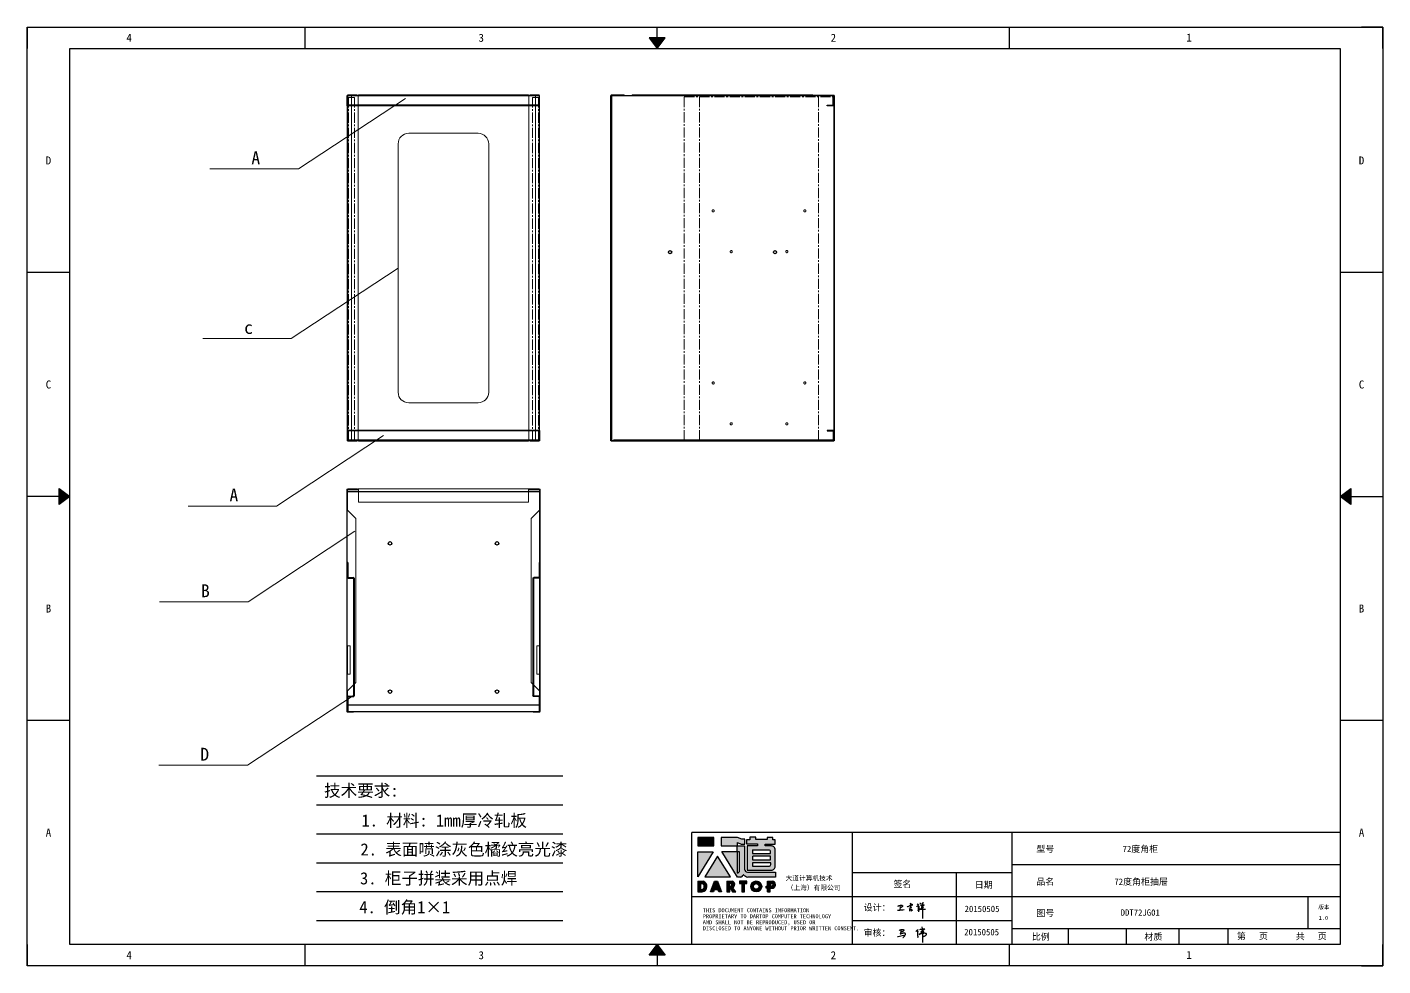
# Model space of a CAD drawing. Header units: millimetres. Extents: x -43476 to -13830, y -16942 to 55335.
# Drawn here: x -42795 to -40236, y 33126 to 34898 of the extents above; entities that cross this region are included whole.
import ezdxf
from ezdxf.enums import TextEntityAlignment as Align

# ---------------------------------------------------------------- set-up
doc = ezdxf.new("R2010")
doc.units = ezdxf.units.MM
doc.linetypes.add('CENTER2', pattern=[28.575, 19.05, -3.175, 3.175, -3.175])
doc.linetypes.add('DOT', pattern=[0.25, 0, -0.25])
for name, color, linetype in [('4', 7, 'Continuous'), ('A-FURN-P-PANEL', 42, 'Continuous'), ('print', 30, 'Continuous')]:
    doc.layers.add(name, color=color, linetype=linetype)
for name, color, linetype, lineweight in [('cen', 1, 'CENTER2', 9), ('dim', 2, 'Continuous', 9), ('WIDE-LINE', 3, 'Continuous', 20)]:
    doc.layers.add(name, color=color, linetype=linetype, lineweight=lineweight)
doc.styles.add('Dartop', font='')
doc.styles.add('HZ', font='')
doc.styles.add('hzHT', font='simhei.ttf')
doc.styles.get('Dartop').set_extended_font_data('FangSong_GB2312')
doc.styles.get('HZ').set_extended_font_data('SimSun')

# ---------------------------------------------------------------- blocks, each defined once
blk = doc.blocks.new('*U5')
at = {"color": 254, "linetype": 'Continuous', "extrusion": (0, 0, -1)}
for points in [[(-17, 0.333), (-16.812, 0.25), (-17, 0.5)], [(-17, 0.333), (-17.188, 0.25), (-16.812, 0.25)], [(-17, 0.333), (-17, 0.5), (-17.188, 0.25)]]:
    blk.add_solid(points, dxfattribs=at)
blk = doc.blocks.new('*U4')
at = {"color": 254, "linetype": 'Continuous', "extrusion": (0, 0, -1)}
for points in [[(-33.167, 11), (-33, 11), (-33.25, 11.188)], [(-33.167, 11), (-33.25, 11.188), (-33.25, 10.812)], [(-33.167, 11), (-33.25, 10.812), (-33, 11)]]:
    blk.add_solid(points, dxfattribs=at)
blk = doc.blocks.new('*U6')
at = {"color": 254, "linetype": 'Continuous'}
for points in [[(17, 21.667), (17.188, 21.75), (16.812, 21.75)], [(17, 21.667), (16.812, 21.75), (17, 21.5)], [(17, 21.667), (17, 21.5), (17.188, 21.75)]]:
    blk.add_solid(points, dxfattribs=at)
blk = doc.blocks.new('*U3')
at = {"color": 254, "linetype": 'Continuous', "extrusion": (0, 0, -1)}
for points in [[(-0.833, 11), (-0.75, 10.812), (-0.75, 11.188)], [(-0.833, 11), (-0.75, 11.188), (-1, 11)], [(-0.833, 11), (-1, 11), (-0.75, 10.812)]]:
    blk.add_solid(points, dxfattribs=at)
blk = doc.blocks.new('dadao')
for p, q in [((48, 19.2), (44.9, 10.4)), ((44.9, 10.4), (51.2, 10.4)), ((51.2, 10.4), (48, 19.2))]:
    blk.add_line(p, q)
for points in [[(41.8, 121.6), (41.8, 143.7), (-0.4, 143.7), (-0.4, 121.6), (41.8, 121.6)], [(104.8, 122), (104.8, 130.3), (114.1, 126.3), (124.2, 126.3), (124.2, 139.6), (115.9, 139.6), (105.1, 143.9), (61.5, 143.9)], [(61.7, 144), (61.7, 121.3), (103.9, 121.3)], [(113.4, 38.7), (105.1, 38.7), (63, 106.5), (103.9, 106.5), (103.9, 120.9), (103.9, 121.3)], [(109.7, 53.6), (109.7, 106.2), (104.3, 106.2), (104.3, 50.4), (106.6, 50.4)], [(144.6, 94.4), (144.6, 84.8), (192, 84.8), (192, 94.1), (144.9, 94.1)], [(120.2, 45), (119.5, 45), (119.5, 44.6)], [(0, 28), (0, 0), (11.8, 0)], [(0.1, 28), (14, 28)], [(7.1, 21.8), (7.1, 6.1), (12, 6.1)], [(7.1, 21.8), (11.4, 21.8)], [(76.8, 28.2), (76.8, 0), (84.1, 0), (84.1, 11.1), (91.6, -0.1), (100.3, -0.1), (91.7, 11.1)], [(76.8, 28.2), (90.6, 28.2)], [(84, 22.7), (84, 15.3), (87.2, 15.3)], [(84, 22.7), (87.3, 22.7)], [(183.7, 0), (183.7, 9.6), (180.6, 9.6), (180.6, 14.9), (183.8, 14.9), (183.8, 28.1), (196.1, 28.1), (196.5, 28.1)], [(183.7, 0), (190.9, 0), (190.9, 9.6), (198.8, 9.6)], [(194.9, 22.3), (190.8, 22.3), (190.8, 15), (194.4, 15)]]:
    blk.add_lwpolyline(points)
blk.add_lwpolyline([(137.1, 144.2), (137.1, 137.9), (128.3, 137.9), (128.3, 126.5), (157.3, 126.5), (157.3, 121.5), (130.3, 121.5), (130.3, 57.5), (194.4, 57.5, 0.414214), (204.4, 67.5), (204.4, 111.3, 0.414214), (194.4, 121.3), (177.5, 121.3), (177.5, 126.3), (204.7, 126.3), (204.7, 137.7), (198.2, 137.7), (198.2, 143.9), (183.3, 143.9), (183.3, 138), (153, 138), (153, 144.2), (137.1, 144.2)], format="xyb", close=True)
for points in [[(104.8, 122), (123.4, 122), (123.4, 60, 0.414214), (131.4, 52), (204.8, 52), (204.8, 39.1), (131.7, 39.1)], [(144.3, 110.8), (144.3, 101.8), (192.3, 101.8), (192.3, 105.5, 0.414214), (187.3, 110.5), (144.3, 110.5)], [(144.6, 77), (144.6, 67.5), (187.6, 67.5, 0.414214), (192.6, 72.5), (192.6, 76.4), (144.6, 76.4)]]:
    blk.add_lwpolyline(points, format="xyb")
for points in [[(-0.3, 106.2), (40.4, 106.2), (-0.3, 39.7), (-0.3, 106.2)], [(51.7, 94.1), (18.4, 39.3), (86.2, 39.3)], [(43.8, 28.2), (51.8, 28.2), (62.6, -0.1), (55, -0.1), (53.2, 5), (42.9, 5), (41.1, 0), (33.6, 0)], [(110, 28.1), (110, 21.9), (116, 21.9), (116, -0.1), (123.2, -0.1), (123.2, 22), (129.2, 22), (129.2, 28.1), (110, 28.1)]]:
    blk.add_lwpolyline(points, close=True)
for radius in [14.5, 7.44]:
    blk.add_circle((154.2, 14.2), radius)
for centre, radius, start, end in [((99.2, 60.7), 12.6, 305.6399, 325.969), ((111.6, 46.7), 8.19, 282.9811, 347.6627), ((136, 61.7), 22.9, 226.7358, 259.3209), ((8.5, 13.9), 8.49, 294.2143, 69.7177), ((9.6, 14.2), 14.4, 278.6604, 72.3203), ((86.4, 19), 3.8, 282.527, 76.7196), ((88.6, 19.4), 8.95, 290.6073, 77.2124), ((193.7, 18.7), 3.8, 280.9891, 72.5513), ((195.7, 18.6), 9.51, 288.8959, 85.2442)]:
    blk.add_arc(centre, radius, start, end)
blk = doc.blocks.new('h')
for p, q in [((20768.1, -2360.9), (20773, -2359.1)), ((20769.5, -2366.9), (20769.8, -2370.6)), ((20769.8, -2370.6), (20770.9, -2378)), ((20770.9, -2378), (20771.5, -2370.6)), ((20772.4, -2369.3), (20774.9, -2367.8)), ((20773, -2359.1), (20784.1, -2355.2)), ((20773.3, -2331.8), (20775.3, -2338.7)), ((20789.1, -2340.9), (20773.5, -2331.9)), ((20775.3, -2338.7), (20775.6, -2351.2)), ((20775.6, -2351.2), (20775.5, -2357.3)), ((20782.2, -2369.2), (20780, -2377.1)), ((20780, -2377.1), (20788.3, -2371.3)), ((20780.1, -2366.4), (20780.8, -2366.4)), ((20781.9, -2367.4), (20782.2, -2369.2)), ((20845.7, -2343.5), (20848.4, -2353)), ((20848.9, -2370.3), (20847.9, -2424)), ((20848.4, -2353), (20848.9, -2370.3))]:
    blk.add_line(p, q)
for points in [[(20696.6, -2372.4, 0.002073), (20710.6, -2371.9, 0.016137), (20719.6, -2371.3, 0.008314), (20736.9, -2369.3)], [(20699.1, -2348.2, -0.029745), (20704.6, -2345.4, -0.046842), (20708.4, -2344.2, -0.00919), (20714.3, -2343, -0.018517), (20717.2, -2342.5, -0.037841), (20720.3, -2342.4, -0.039541), (20723.2, -2342.8, -0.149785), (20726, -2344.3, -0.204935), (20726.9, -2346.6, -0.074872), (20726.5, -2348.3, -0.061615), (20725.6, -2350.3, -0.034204), (20723.8, -2352.6, -0.045776), (20722.3, -2354.1, -0.054985), (20720.4, -2355.3, -0.036348), (20717.3, -2356.5, -0.067752), (20715.7, -2356.8, -0.043553), (20713.2, -2356.7)], [(20755, -2351.9, -0.024077), (20759.9, -2350.1, -0.013147), (20768.7, -2346.5, -0.00522), (20775.4, -2344.1, -0.018517), (20777.3, -2343.4, -0.008274), (20786.3, -2341, -0.039541), (20788.3, -2340.8, -0.079216), (20789.4, -2341, -0.204935)], [(20813.5, -2350.1, 0.007348), (20815.9, -2348.7, 0.008421), (20818, -2347.3, 0.009459), (20819.7, -2346.2, -0.016325), (20820.7, -2345.5, -0.173771), (20821.8, -2345.3, -0.085159), (20823.9, -2346, -0.125883), (20826, -2347.9, -0.160659), (20826.6, -2350.1, -0.010447), (20826.5, -2352.3, -0.008247), (20826.2, -2355.1, -0.002698), (20825.3, -2374, 0.001562), (20823.9, -2383.7, 0.016137)], [(20816.8, -2335, -0.053561), (20819.6, -2336.1, -0.075272), (20821.3, -2337.3, -0.005295), (20822.5, -2338.5, -0.009337), (20823.1, -2339.1, -0.026146), (20823.7, -2339.8, -0.016644), (20824.5, -2340.9)], [(20832.1, -2329.2, -0.053561), (20834.9, -2330.3, -0.075272), (20836.7, -2331.5, -0.005295), (20837.8, -2332.6, -0.009337), (20838.5, -2333.3, -0.026146), (20839, -2334, -0.016644), (20839.8, -2335.1)], [(20836, -2343.7, -0.02797), (20842.1, -2342.6, -0.048868), (20845.6, -2342.2, -0.00919), (20851.1, -2341.4, -0.018517), (20853.9, -2341.1, -0.037841), (20856.7, -2341.2, -0.039541), (20859.4, -2341.6, -0.018282), (20840.6, -2354.7, -0.000937)], [(20847.6, -2340.2, 0.021784), (20849.6, -2335.9, 0.028296), (20850.8, -2332.4, 0.008136), (20851.9, -2328.2, 0.028913), (20852.2, -2327, 0.08193), (20852.1, -2325.9, 0.075058), (20851.7, -2324.7, 0.275043)]]:
    blk.add_lwpolyline(points, format="xyb")
for points in [[(20711.3, -2343.5), (20711.3, -2343.5), (20711.5, -2355.8), (20710.7, -2368), (20710.6, -2371.9)], [(20821.5, -2350.6), (20822.4, -2359.2), (20822.2, -2364.9), (20821.7, -2369), (20821.3, -2376.3), (20823.6, -2368.5), (20827.2, -2366.3), (20829.5, -2366.3)], [(20840.6, -2354.7), (20850, -2354.7), (20855, -2354.3), (20845.9, -2361.1), (20840.5, -2364), (20833, -2367.5), (20863.2, -2367.4), (20865.9, -2367.3)]]:
    blk.add_lwpolyline(points)
for centre, radius, start, end in [((20773.7, -2371.2), 2.3, 121.9907, 163.60158), ((20787.5, -2406), 40.3, 100.61827, 108.24823), ((20780.8, -2367.6), 1.15, 9.4675, 90)]:
    blk.add_arc(centre, radius, start, end)
blk = doc.blocks.new('CT0101')
for p, q in [((-3960.1, 36841.1), (-3597.1, 36841.1)), ((-3960.1, 36425.1), (-3960.1, 36841.1)), ((-3597.1, 36841.1), (-3597.1, 36425.1)), ((-3597.1, 36437.8), (-3960.1, 36437.8)), ((-3597.1, 36425.1), (-3960.1, 36425.1))]:
    blk.add_line(p, q)
for centre in [(-3879.6, 36743.2), (-3677.6, 36743.2), (-3879.6, 36463.2), (-3677.6, 36463.2)]:
    blk.add_circle(centre, 3.25)
blk = doc.blocks.new('CT0303')
for p, q in [((-1049.6, 36311.4), (-1049.6, 36335.3)), ((-396.1, 36335.8), (-1049.1, 36335.8)), ((-396.6, 36336.8), (-1048.6, 36336.8)), ((-1048.6, 36336.8), (-1048.6, 36335.8)), ((-1048.6, 36311.4), (-1048.6, 36335.8)), ((-395.6, 36334.8), (-1048.6, 36334.8)), ((-396.6, 36336.8), (-396.6, 36335.8)), ((-396.6, 36335.8), (-396.6, 36311.4)), ((-395.6, 36335.3), (-395.6, 36311.4)), ((-1048.6, 36311.4), (-1049.6, 36311.4)), ((-395.6, 36311.4), (-396.6, 36311.4))]:
    blk.add_line(p, q)
for centre, start, end in [((-1049.1, 36335.3), 90, 180), ((-396.1, 36335.3), 0, 90)]:
    blk.add_arc(centre, 0.5, start, end)
blk = doc.blocks.new('CT0102')
for p, q in [((-3432, 36841.1), (-3432, 36425.1)), ((-3432, 36841.1), (-3431, 36841.1)), ((-3431, 36426.1), (-3431, 36841.1)), ((-3432, 36425.1), (-3412.5, 36425.1)), ((-3413.5, 36426.1), (-3431, 36426.1)), ((-3412.5, 36437.8), (-3413.5, 36437.8)), ((-3413.5, 36437.8), (-3413.5, 36426.1)), ((-3412.5, 36425.1), (-3412.5, 36437.8))]:
    blk.add_line(p, q)
blk = doc.blocks.new('CT0401')
for p, q in [((432.2, 36689.3), (1080.2, 36689.3)), ((432.2, 36407.1), (432.2, 36689.3)), ((1080.2, 36689.3), (1080.2, 36407.1)), ((432.2, 36660.7), (1080.2, 36660.7)), ((433.2, 36660.7), (432.2, 36660.7)), ((1080.2, 36660.7), (1079.2, 36660.7)), ((1079.2, 36660.7), (1080.2, 36660.7)), ((433.2, 36435.7), (432.2, 36435.7)), ((432.2, 36435.7), (1080.2, 36435.7)), ((1080.2, 36435.7), (1079.2, 36435.7)), ((1079.2, 36435.7), (1080.2, 36435.7)), ((1080.2, 36407.1), (432.2, 36407.1))]:
    blk.add_line(p, q)
for centre in [(540.2, 36634.7), (865.2, 36634.7), (463.2, 36600.7), (788.2, 36600.7), (463.2, 36495.7), (788.2, 36495.7), (540.2, 36461.7), (865.2, 36461.7)]:
    blk.add_circle(centre, 2)
blk = doc.blocks.new('CT0301')
for p, q in [((-1049.6, 36436.2), (-1049.6, 36757)), ((-1048.6, 36757), (-1049.6, 36757)), ((-1048.6, 36778.1), (-396.6, 36778.1)), ((-1048.6, 36757), (-1048.6, 36778.1)), ((-1048.6, 36757.5), (-396.6, 36757.5)), ((-1048.6, 36757.5), (-1048.6, 36757.5)), ((-1048.6, 36436.2), (-1048.6, 36757)), ((-396.6, 36757.5), (-397.6, 36757.5)), ((-396.6, 36778.1), (-396.6, 36757)), ((-396.6, 36757), (-396.6, 36436.2)), ((-395.6, 36757), (-396.6, 36757)), ((-395.6, 36757), (-395.6, 36436.2)), ((-957.1, 36682.1), (-488.1, 36682.1)), ((-977.1, 36531.1), (-977.1, 36662.1)), ((-468.1, 36662.1), (-468.1, 36531.1)), ((-488.1, 36511.1), (-957.1, 36511.1)), ((-1048.6, 36436.2), (-1049.6, 36436.2)), ((-1048.6, 36415.1), (-1048.6, 36436.2)), ((-1047.6, 36435.7), (-1048.6, 36435.7)), ((-1048.6, 36435.7), (-396.6, 36435.7)), ((-396.6, 36435.7), (-397.6, 36435.7)), ((-396.6, 36436.2), (-396.6, 36415.1)), ((-395.6, 36436.2), (-396.6, 36436.2)), ((-396.6, 36415.1), (-1048.6, 36415.1))]:
    blk.add_line(p, q)
for centre, start, end in [((-957.1, 36662.1), 90, 180), ((-488.1, 36662.1), 0, 90), ((-957.1, 36531.1), 180, 270), ((-488.1, 36531.1), 270, 0)]:
    blk.add_arc(centre, 20, start, end)
blk = doc.blocks.new('CT0103')
for p, q in [((-3597.1, 36363.2), (-3960.1, 36363.2)), ((-3960.1, 36343.7), (-3960.1, 36363.2)), ((-3597.1, 36362.2), (-3960.1, 36362.2)), ((-3597.1, 36344.7), (-3960.1, 36344.7)), ((-3597.1, 36343.7), (-3597.1, 36363.2)), ((-3597.1, 36343.7), (-3960.1, 36343.7))]:
    blk.add_line(p, q)
blk = doc.blocks.new('CT0203')
for p, q in [((-2526.5, 36332), (-2526.5, 36348.3)), ((-2526.5, 36348.3), (-2525.5, 36348.3)), ((-1873.5, 36351.1), (-2525.5, 36351.1)), ((-2525.5, 36331.5), (-2525.5, 36351.1)), ((-1873.5, 36331.5), (-1873.5, 36351.1)), ((-1872.5, 36348.3), (-1873.5, 36348.3)), ((-1872.5, 36332), (-1872.5, 36348.3)), ((-2525.5, 36331.5), (-2526, 36331.5)), ((-1873.5, 36338.4), (-2525.5, 36338.4)), ((-1873.5, 36331.5), (-2525.5, 36331.5)), ((-1873.5, 36331.5), (-1873, 36331.5))]:
    blk.add_line(p, q)
for centre, start, end in [((-2526, 36332), 180, 270), ((-1873, 36332), 270, 0)]:
    blk.add_arc(centre, 0.5, start, end)
blk = doc.blocks.new('CT0403')
for p, q in [((1080.2, 36334), (432.2, 36334)), ((432.2, 36321.3), (432.2, 36334)), ((1080.2, 36333), (432.2, 36333)), ((1080.2, 36321.3), (432.2, 36321.3)), ((1080.2, 36321.3), (1080.2, 36334))]:
    blk.add_line(p, q)
blk = doc.blocks.new('CT0302')
for p, q in [((-298.2, 36757.5), (-298.2, 36758)), ((-298.2, 36757.5), (-298.2, 36435.2)), ((-297.7, 36758.5), (-297.7, 36758.5)), ((-297.2, 36778.1), (-296.2, 36778.1)), ((-297.2, 36759), (-297.2, 36778.1)), ((-297.2, 36757), (-272.8, 36757)), ((-296.7, 36757.5), (-296.7, 36757.5)), ((-296.2, 36758), (-296.2, 36778.1)), ((-272.8, 36757), (-272.8, 36436.2)), ((-297.7, 36434.7), (-297.7, 36434.7)), ((-297.2, 36436.2), (-272.8, 36436.2)), ((-297.2, 36415.1), (-297.2, 36434.2)), ((-297.2, 36434.2), (-297.2, 36415.1)), ((-296.7, 36435.7), (-296.7, 36435.7)), ((-296.2, 36435.2), (-296.2, 36415.1)), ((-297.2, 36415.1), (-296.2, 36415.1))]:
    blk.add_line(p, q)
for centre, start, end in [((-297.7, 36758), 90, 180), ((-297.7, 36759), 270, 0), ((-296.7, 36757), 90, 180), ((-296.7, 36758), 270, 0), ((-297.7, 36435.2), 180, 270), ((-297.7, 36434.2), 0, 90), ((-296.7, 36436.2), 180, 270), ((-296.7, 36435.2), 0, 90)]:
    blk.add_arc(centre, 0.5, start, end)
blk = doc.blocks.new('CT0202')
for p, q in [((-1775.1, 36845.6), (-1775.1, 36426.6)), ((-1774.1, 36806.6), (-1774.1, 36845.6)), ((-1773.6, 36847.1), (-1762.4, 36847.1)), ((-1762.4, 36846.1), (-1773.6, 36846.1)), ((-1762.4, 36847.1), (-1762.4, 36846.1)), ((-1758.3, 36790.8), (-1774.1, 36806.6)), ((-1758.3, 36790.8), (-1758.3, 36481.4)), ((-1769.1, 36774.8), (-1775.1, 36774.8)), ((-1774.1, 36774.8), (-1774.1, 36721.5)), ((-1769.1, 36774.8), (-1769.1, 36721.5)), ((-1769.1, 36721.5), (-1775.1, 36721.5)), ((-1758.3, 36481.4), (-1774.1, 36465.6)), ((-1774.1, 36426.6), (-1774.1, 36465.6)), ((-1755.5, 36426.1), (-1773.6, 36426.1)), ((-1773.6, 36425.1), (-1755.5, 36425.1)), ((-1755.5, 36425.1), (-1755.5, 36426.1))]:
    blk.add_line(p, q)
for centre, radius, start, end in [((-1773.6, 36845.6), 1.5, 90, 180), ((-1773.6, 36845.6), 0.5, 90, 180), ((-1773.6, 36426.6), 1.5, 180, 270), ((-1773.6, 36426.6), 0.5, 180, 270)]:
    blk.add_arc(centre, radius, start, end)
blk = doc.blocks.new('CT0402')
for p, q in [((1145, 36689.3), (1145, 36661.2)), ((1146, 36689.3), (1145, 36689.3)), ((1146, 36689.3), (1146, 36661.2)), ((1146.5, 36660.7), (1156.2, 36660.7)), ((1146.5, 36659.7), (1156.2, 36659.7)), ((1156.7, 36659.2), (1156.7, 36437.2)), ((1157.7, 36659.2), (1157.7, 36437.2)), ((1145, 36435.2), (1145, 36407.1)), ((1146, 36435.2), (1146, 36407.1)), ((1146.5, 36436.7), (1156.2, 36436.7)), ((1146.5, 36435.7), (1156.2, 36435.7)), ((1146, 36407.1), (1145, 36407.1))]:
    blk.add_line(p, q)
for centre, radius, start, end in [((1146.5, 36661.2), 1.5, 180, 270), ((1146.5, 36661.2), 0.5, 180, 270), ((1156.2, 36659.2), 1.5, 0, 90), ((1156.2, 36659.2), 0.5, 0, 90), ((1146.5, 36435.2), 1.5, 90, 180), ((1146.5, 36435.2), 0.5, 90, 180), ((1156.2, 36437.2), 1.5, 270, 0), ((1156.2, 36437.2), 0.5, 270, 0)]:
    blk.add_arc(centre, radius, start, end)

msp = doc.modelspace()

# ---------------------------------------------------------------- hatches: boundary and pattern name
for points in [[(-41498.955, 33368.171), (-41529.09, 33368.171), (-41529.09, 33352.426), (-41498.955, 33352.426)], [(-41499.925, 33341.411), (-41529.009, 33341.411), (-41529.009, 33293.924)], [(-41491.863, 33332.793), (-41515.638, 33293.608), (-41467.226, 33293.608)], [(-41436.487, 33285.59), (-41450.245, 33285.59), (-41450.245, 33281.226), (-41445.953, 33281.226), (-41445.953, 33265.496), (-41440.813, 33265.496), (-41440.813, 33281.236), (-41436.487, 33281.236)]]:
    msp.add_hatch(color=0).paths.add_polyline_path(points)
h = msp.add_hatch(color=0)
h.paths.add_polyline_path([(-41453.921, 33358.602), (-41447.27, 33355.729), (-41440.08, 33355.729), (-41440.08, 33365.246), (-41446.012, 33365.246), (-41453.741, 33368.298), (-41484.716, 33368.298), (-41484.716, 33352.203), (-41454.578, 33352.203), (-41454.578, 33351.878), (-41454.578, 33341.591), (-41483.803, 33341.591), (-41453.744, 33293.215), (-41447.791, 33293.215, 0.27937482), (-41443.446, 33297.44), (-41443.446, 33297.663), (-41442.921, 33297.663, 0.14314537), (-41434.726, 33293.493), (-41382.492, 33293.493), (-41382.492, 33302.668), (-41434.949, 33302.668, -0.41421356), (-41440.662, 33308.381), (-41440.662, 33352.712), (-41453.921, 33352.712)])
h.paths.add_polyline_path([(-41454.275, 33341.385), (-41450.445, 33341.385), (-41450.445, 33303.838, -0.08893574), (-41452.664, 33301.556), (-41454.288, 33301.556)], flags=16)
h = msp.add_hatch(color=0)
h.paths.add_polyline_path([(-41382.582, 33363.913), (-41387.23, 33363.913), (-41387.23, 33368.335), (-41397.852, 33368.335), (-41397.852, 33364.134), (-41419.54, 33364.134), (-41419.54, 33368.555), (-41430.898, 33368.555), (-41430.898, 33364.053), (-41437.175, 33364.053), (-41437.175, 33355.902), (-41416.463, 33355.902), (-41416.463, 33352.297), (-41435.763, 33352.297), (-41435.763, 33306.658), (-41389.946, 33306.658, 0.41421356), (-41382.804, 33313.8), (-41382.804, 33345.055, 0.41421356), (-41389.946, 33352.197), (-41402.057, 33352.197), (-41402.057, 33355.734), (-41382.582, 33355.734)])
h.paths.add_polyline_path([(-41395.006, 33344.46, -0.41421356), (-41391.435, 33340.889), (-41391.435, 33338.27), (-41425.737, 33338.27), (-41425.737, 33344.46)], flags=16)
h.paths.add_polyline_path([(-41391.656, 33332.743), (-41391.656, 33326.111), (-41425.515, 33326.111), (-41425.515, 33332.743)], flags=16)
h.paths.add_polyline_path([(-41391.214, 33320.143), (-41391.214, 33317.303, -0.41421356), (-41394.785, 33313.732), (-41425.515, 33313.732), (-41425.515, 33320.143)], flags=16)
h = msp.add_hatch(color=0)
h.paths.add_polyline_path([(-41518.818, 33285.519), (-41528.795, 33285.519), (-41528.795, 33265.556), (-41520.392, 33265.556, 0.79301591)])
h.paths.add_polyline_path([(-41520.244, 33269.928), (-41523.733, 33269.928), (-41523.733, 33281.147), (-41520.629, 33281.147, -0.67136089)], flags=16)
h = msp.add_hatch(color=0)
h.paths.add_polyline_path([(-41491.788, 33285.683), (-41497.482, 33285.683), (-41504.805, 33265.535), (-41499.411, 33265.535), (-41498.142, 33269.105), (-41490.835, 33269.105), (-41489.538, 33265.491), (-41484.101, 33265.491)])
h.paths.add_polyline_path([(-41492.231, 33272.954), (-41496.759, 33272.954), (-41494.536, 33279.285)], flags=16)
h = msp.add_hatch(color=0)
h.paths.add_polyline_path([(-41464.11, 33285.669), (-41473.923, 33285.669), (-41473.923, 33265.523), (-41468.738, 33265.523), (-41468.738, 33273.51), (-41463.407, 33265.451), (-41457.141, 33265.451), (-41463.276, 33273.459, 0.74405494)])
h.paths.add_polyline_path([(-41468.785, 33276.492), (-41468.785, 33281.782), (-41466.467, 33281.782, -0.79680897), (-41466.502, 33276.492)], flags=16)
h = msp.add_hatch(color=0)
h.paths.add_polyline_path([(-41429.008, 33275.669, 1), (-41408.321, 33275.669, 1)])
h.paths.add_polyline_path([(-41413.351, 33275.669, -1), (-41423.978, 33275.669, -1)], flags=16)
h = msp.add_hatch(color=0)
h.paths.add_polyline_path([(-41388.48, 33285.621), (-41388.777, 33285.621), (-41397.525, 33285.621), (-41397.525, 33276.219), (-41399.847, 33276.219), (-41399.847, 33272.403), (-41397.563, 33272.403), (-41397.563, 33265.559), (-41392.456, 33265.559), (-41392.456, 33272.43), (-41386.844, 33272.43, 0.81230381)])
h.paths.add_polyline_path([(-41392.531, 33276.245), (-41392.531, 33281.504), (-41389.625, 33281.504, -0.77821343), (-41389.922, 33276.245)], flags=16)

# ---------------------------------------------------------------- linework, layer by layer
at = {"color": 0, "linetype": 'DOT'}
for p, q in [((-42795.052, 34898.401), (-40275.879, 34898.401)), ((-42795.052, 33166.015), (-42795.052, 34858.113)), ((-40235.591, 34858.113), (-40235.591, 33166.015)), ((-40275.879, 33125.727), (-42795.052, 33125.727))]:
    msp.add_line(p, q, dxfattribs=at)
at = {"color": 0}
for p, q in [((-42795.052, 34898.401), (-42795.052, 34858.113)), ((-42270.138, 34858.113), (-42270.138, 34898.401)), ((-41605.385, 34878.257), (-41605.385, 34898.401)), ((-40940.632, 34858.113), (-40940.632, 34898.401)), ((-40235.591, 34898.401), (-40275.879, 34898.401)), ((-40235.591, 34858.113), (-40235.591, 34898.401)), ((-42714.476, 33166.015), (-42714.476, 34858.113)), ((-42714.476, 34858.113), (-40316.168, 34858.113)), ((-40316.168, 34858.113), (-40316.168, 33166.015)), ((-42714.476, 34435.088), (-42795.052, 34435.088)), ((-40235.591, 34435.088), (-40316.168, 34435.088)), ((-42734.62, 34012.064), (-42795.052, 34012.064)), ((-40296.023, 34012.064), (-40235.591, 34012.064)), ((-42714.476, 33589.039), (-42795.052, 33589.039)), ((-40235.591, 33589.039), (-40316.168, 33589.039)), ((-40316.168, 33377.527), (-41539.917, 33377.527)), ((-41539.917, 33166.015), (-41539.917, 33377.527)), ((-41237.757, 33377.527), (-41237.757, 33166.015)), ((-40935.596, 33166.015), (-40935.596, 33377.527)), ((-41237.757, 33301.987), (-40935.596, 33301.987)), ((-41041.352, 33301.987), (-41041.352, 33166.015)), ((-40935.596, 33317.095), (-40316.168, 33317.095)), ((-41539.917, 33256.663), (-41237.757, 33256.663)), ((-41237.757, 33256.663), (-40316.168, 33256.663)), ((-40376.6, 33196.231), (-40376.6, 33256.663)), ((-41237.757, 33211.339), (-40935.596, 33211.339)), ((-40935.596, 33196.231), (-40316.168, 33196.231)), ((-40829.289, 33166.015), (-40829.289, 33196.231)), ((-40719.732, 33166.015), (-40719.732, 33196.231)), ((-40620.135, 33166.015), (-40620.135, 33196.231)), ((-40527.68, 33166.015), (-40527.68, 33196.231)), ((-42795.052, 33166.015), (-42795.052, 33125.727)), ((-40316.168, 33166.015), (-42714.476, 33166.015)), ((-42270.138, 33125.727), (-42270.138, 33166.015)), ((-41605.385, 33145.871), (-41605.385, 33125.727)), ((-40940.632, 33125.727), (-40940.632, 33166.015)), ((-40235.591, 33125.727), (-40235.591, 33166.015)), ((-40275.879, 33125.727), (-40235.591, 33125.727))]:
    msp.add_line(p, q, dxfattribs=at)
for p, q in [((-41693.206, 34117.444), (-41693.206, 34769.444)), ((-41693.206, 34769.444), (-41652.706, 34769.444)), ((-41692.206, 34117.444), (-41692.206, 34769.444)), ((-41652.706, 34770.444), (-41311.706, 34770.444)), ((-41652.706, 34770.444), (-41652.706, 34769.444)), ((-41652.706, 34769.444), (-41311.706, 34769.444)), ((-41636.906, 34770.444), (-41636.906, 34769.444)), ((-41327.506, 34770.444), (-41327.506, 34769.444)), ((-41311.706, 34770.444), (-41311.706, 34769.444)), ((-41271.206, 34769.444), (-41311.706, 34769.444)), ((-41272.206, 34769.444), (-41271.206, 34769.444)), ((-41272.206, 34769.444), (-41272.206, 34117.444)), ((-41271.206, 34769.444), (-41271.206, 34117.444)), ((-41652.706, 34117.444), (-41693.206, 34117.444)), ((-41311.706, 34117.444), (-41652.706, 34117.444)), ((-41652.706, 34117.444), (-41652.706, 34116.444)), ((-41311.706, 34116.444), (-41652.706, 34116.444)), ((-41636.906, 34117.444), (-41636.906, 34116.444)), ((-41327.506, 34117.444), (-41327.506, 34116.444)), ((-41311.706, 34117.444), (-41311.706, 34116.444)), ((-41272.206, 34117.444), (-41311.706, 34117.444)), ((-41271.206, 34117.444), (-41272.206, 34117.444)), ((-41105.719, 33199.185), (-41104.852, 33191.943)), ((-41107.992, 33186.681), (-41110.961, 33185.074)), ((-41105.855, 33187.822), (-41107.992, 33186.681)), ((-41107.87, 33190.225), (-41104.094, 33190.225)), ((-41102.081, 33190.408), (-41105.855, 33187.822)), ((-41104.711, 33186.596), (-41105.032, 33169.957)), ((-41104.852, 33191.943), (-41104.711, 33186.596)), ((-41104.094, 33190.225), (-41102.081, 33190.408))]:
    msp.add_line(p, q)
for points in [[(-41605.385, 34858.113), (-41590.277, 34878.257), (-41620.493, 34878.257), (-41605.385, 34858.113)], [(-42714.476, 34012.064), (-42734.62, 33996.956), (-42734.62, 34027.172), (-42714.476, 34012.064)], [(-40316.168, 34012.064), (-40296.023, 34027.172), (-40296.023, 33996.956), (-40316.168, 34012.064)], [(-41605.385, 33166.015), (-41590.277, 33145.871), (-41620.493, 33145.871), (-41605.385, 33166.015)]]:
    msp.add_lwpolyline(points, close=True, dxfattribs=at)
for points in [[(-41148.694, 33192.837, -0.02974503), (-41146.967, 33193.703, -0.04684215), (-41145.797, 33194.079, -0.00919025), (-41143.972, 33194.448, -0.01851715), (-41143.057, 33194.58, -0.03784064), (-41142.113, 33194.61, -0.03954126), (-41141.216, 33194.499, -0.14978519), (-41140.34, 33194.02, -0.20493524), (-41140.071, 33193.327, -0.07487171), (-41140.174, 33192.779, -0.06161465), (-41140.471, 33192.173, -0.0342039), (-41141.012, 33191.46, -0.04577587), (-41141.496, 33190.998, -0.05498501), (-41142.081, 33190.63, -0.03634791), (-41143.05, 33190.245, -0.06775206), (-41143.535, 33190.161, -0.04355337), (-41144.298, 33190.2)], [(-41110.961, 33185.074, -0.02974503), (-41108.266, 33186.424, -0.04684215), (-41106.442, 33187.011, -0.00919025), (-41103.595, 33187.586, -0.01851715), (-41102.168, 33187.793, -0.03784064), (-41100.695, 33187.839, -0.03954126), (-41099.296, 33187.666, -0.14978519), (-41097.929, 33186.919, -0.20493524), (-41097.51, 33185.837, -0.07487171), (-41097.669, 33184.983, -0.06161465), (-41098.134, 33184.038, -0.0342039), (-41098.977, 33182.925, -0.04577587), (-41099.732, 33182.204, -0.05498501), (-41100.644, 33181.631, -0.03634791), (-41102.156, 33181.029, -0.06775206), (-41102.913, 33180.899, -0.04355337), (-41104.104, 33180.96)], [(-41109.723, 33194.679, -0.02797026), (-41107.282, 33195.13, -0.04886788), (-41105.867, 33195.281, -0.00919025), (-41103.642, 33195.61, -0.01851715), (-41102.531, 33195.712, -0.03784064), (-41101.39, 33195.688, -0.03954126), (-41100.314, 33195.497, -0.01828189), (-41107.87, 33190.225, -0.0009369)]]:
    msp.add_lwpolyline(points, format="xyb")
msp.add_lwpolyline([(-41144.886, 33194.272), (-41144.886, 33194.272), (-41145.464, 33190.732), (-41146.414, 33187.403), (-41147.036, 33185.361)])
for centre in [(-41581.206, 34473.444), (-41383.206, 34473.444)]:
    msp.add_circle(centre, 3)
for centre, radius, start, end in [((-41153.113, 33187.216), 6.385, 281.076982, 291.212632), ((-41293.515, 33757.119), 593.276, 283.91895, 284.971512), ((-41137.279, 33168.472), 19.504, 113.202449, 120.017497), ((-41141.856, 33179.151), 7.885, 102.47486, 113.202449), ((-41130.431, 33127.506), 60.779, 100.36867, 102.47486), ((-41143.126, 33184.226), 5.03, 283.816254, 294.030509), ((-41138.674, 33172.559), 14.979, 96.125337, 100.36867), ((-41142.053, 33181.738), 2.32, 294.836428, 309.901134), ((-41172.983, 33210.274), 44.385, 316.919563, 320.58866), ((-41139.472, 33179.996), 7.499, 87.457037, 96.125337), ((-41139.444, 33180.625), 6.87, 78.399567, 87.457037), ((-41147.832, 33188.713), 11.285, 324.094808, 331.378357), ((-41138.474, 33185.351), 2.045, 44.324655, 78.399567), ((-41139.073, 33184.285), 1.508, 319.573073, 337.48549), ((-41143.226, 33187.603), 6.777, 324.910666, 333.348429), ((-41139.93, 33186.372), 3.301, 326.76781, 340.871018), ((-41137.823, 33185.987), 1.134, 357.998393, 44.324655), ((-41138.931, 33186.026), 2.243, 340.871018, 357.998393), ((-41131.849, 33216.803), 29.831, 299.265464, 300.9495), ((-41064.268, 32966.754), 230.333, 102.46592, 103.2053), ((-41221.233, 33302.094), 152.514, 313.366132, 315.296084), ((-40632.267, 33109.16), 486.8, 171.410173, 171.768083), ((-41113.966, 33190.683), 0.975, 52.375745, 91.291159), ((-41971.758, 33218.35), 858.927, 357.565664, 358.057278), ((-41114.3, 33190.835), 1.118, 357.196828, 33.705179), ((-41139.455, 33192.481), 26.332, 352.912546, 354.802684), ((-41129.577, 33191.583), 16.413, 354.802684, 357.196828)]:
    msp.add_arc(centre, radius, start, end)
at = {"layer": 'Defpoints'}
for p, q in [((-42248.588, 33484.362), (-41783.55, 33484.362)), ((-42248.588, 33429.762), (-41783.55, 33429.762)), ((-42248.588, 33429.762), (-41783.55, 33429.762)), ((-42248.588, 33375.162), (-41783.55, 33375.162)), ((-42248.588, 33320.562), (-41783.55, 33320.562)), ((-42248.588, 33265.962), (-41783.55, 33265.962)), ((-42248.588, 33211.362), (-41783.55, 33211.362))]:
    msp.add_line(p, q, dxfattribs=at)
at = {"layer": 'dim'}
for p, q in [((-42080.98, 34763.768), (-42282.941, 34630.863)), ((-42282.941, 34630.863), (-42449.905, 34630.863)), ((-42094.552, 34443.444), (-42296.513, 34310.539)), ((-42296.513, 34310.539), (-42463.478, 34310.539)), ((-42122.327, 34127.008), (-42324.288, 33994.103)), ((-42324.288, 33994.103), (-42491.252, 33994.103)), ((-42176.081, 33946.311), (-42378.041, 33813.406)), ((-42378.041, 33813.406), (-42545.006, 33813.406)), ((-42177.29, 33637.678), (-42379.251, 33504.773)), ((-42379.251, 33504.773), (-42546.215, 33504.773))]:
    msp.add_line(p, q, dxfattribs=at)
at = {"layer": 'print'}
msp.add_lwpolyline([(-42795.052, 34898.401), (-40235.591, 34898.401), (-40235.591, 33125.727), (-42795.052, 33125.727)], close=True, dxfattribs=at)

# ---------------------------------------------------------------- block references
at = {"color": 0, "linetype": 'Continuous', "xscale": 80.57610619627711, "yscale": 80.57610619687368, "zscale": 80.57610619687446}
for name, p in [('*U6', (-42975.179, 33125.727)), ('*U3', (-42795.052, 33125.727)), ('*U4', (-42975.179, 33125.727)), ('*U5', (-42975.179, 33125.727))]:
    msp.add_blockref(name, p, dxfattribs=at)
msp.add_blockref('CT0402', (-43335.59, -2801.581))
at = {"xscale": -1}
msp.add_blockref('CT0402', (-40682.515, -2801.581), dxfattribs=at)
at = {"color": 0}
for name, p, xscale, yscale, zscale in [('dadao', (-41528.795, 33265.556), 0.7141973048657924, 0.7141973049202118, 0.7141973049268417), ('h', (-47565.577, 33966.262), 0.3098964079397265, 0.3098964079412326, 0.3098964079411201)]:
    msp.add_blockref(name, p, dxfattribs=dict(at, xscale=xscale, yscale=yscale, zscale=zscale))
at = {"layer": 'A-FURN-P-PANEL'}
for name, p in [('CT0103', (-38230.441, -1593.742)), ('CT0101', (-38230.441, -2819.653))]:
    msp.add_blockref(name, p, dxfattribs=at)
at = {"layer": 'A-FURN-P-PANEL', "xscale": -1}
for name, p, rotation in [('CT0102', (-4847.064, 31337.4), 90), ('CT0103', (-38230.441, 70480.63), 180)]:
    msp.add_blockref(name, p, dxfattribs=dict(at, rotation=rotation))
at = {"layer": 'A-FURN-P-PANEL', "rotation": 90}
msp.add_blockref('CT0102', (-4847.064, 37549.489), dxfattribs=at)
at = {"layer": 'cen', "rotation": 90}
for name, p in [('CT0403', (-5855.589, 33685.243)), ('CT0401', (-4865.136, 33686.243))]:
    msp.add_blockref(name, p, dxfattribs=at)
at = {"layer": 'cen', "xscale": -1, "rotation": 270}
msp.add_blockref('CT0403', (-78162.516, 33685.243), dxfattribs=at)
at = {"layer": 'dim'}
for name, p, rotation in [('CT0301', (-5412.483, 35166.09), 90), ('CT0302', (-78605.372, 33728.279), 270)]:
    msp.add_blockref(name, p, dxfattribs=dict(at, rotation=rotation))
at = {"layer": 'dim', "color": 1, "rotation": 90}
msp.add_blockref('CT0303', (-5356.447, 35166.09), dxfattribs=at)
at = {"layer": 'WIDE-LINE', "xscale": -1}
for name, p, rotation in [('CT0203', (-78521.038, 36642.938), 270), ('CT0202', (-40416.245, 70451.631), 180)]:
    msp.add_blockref(name, p, dxfattribs=dict(at, rotation=rotation))
at = {"layer": 'WIDE-LINE'}
for name, p, rotation in [('CT0203', (-5497.067, 36642.938), 90), ('CT0202', (-43601.86, 70451.631), 180)]:
    msp.add_blockref(name, p, dxfattribs=dict(at, rotation=rotation))

# ---------------------------------------------------------------- texts
at = {"color": 0}
for s, height, style, p in [('3', 15.108, 'Dartop', (-41937.762, 34878.257)), ('2', 15.108, 'Dartop', (-41273.009, 34878.257)), ('1', 15.108, 'Dartop', (-40601.369, 34878.736)), ('4', 15.108, 'Dartop', (-42602.515, 34878.257)), ('A', 24.173, 'hzHT', (-42363.41, 34651.489)), ('D', 15.108, 'Dartop', (-42754.764, 34646.601)), ('D', 15.108, 'Dartop', (-40275.879, 34646.601)), ('c', 24.173, 'hzHT', (-42376.983, 34331.165)), ('C', 15.108, 'Dartop', (-42754.764, 34223.576)), ('C', 15.108, 'Dartop', (-40275.879, 34223.576)), ('A', 24.173, 'hzHT', (-42404.758, 34014.729)), ('B', 24.173, 'hzHT', (-42458.511, 33834.031)), ('B', 15.108, 'Dartop', (-42754.764, 33800.552)), ('B', 15.108, 'Dartop', (-40275.879, 33800.552)), ('D', 24.173, 'hzHT', (-42459.72, 33525.399)), ('A', 15.108, 'Dartop', (-42754.764, 33377.527)), ('A', 15.108, 'Dartop', (-40275.879, 33377.527)), ('型号', 12.0864, 'hzHT', (-40872.889, 33346.783)), ('72度角柜', 12.0864, 'hzHT', (-40693.346, 33346.578)), ('签名', 12.0864, 'hzHT', (-41142.594, 33280.309)), ('日期', 12.0864, 'hzHT', (-40989.232, 33278.821)), ('品名', 12.0864, 'hzHT', (-40872.889, 33284.737)), ('72度角柜抽屉', 12.0864, 'hzHT', (-40691.966, 33284.737)), ('20150505', 12.0864, 'hzHT', (-40992.334, 33233.382)), ('图号', 12.0864, 'hzHT', (-40872.889, 33225.66)), ('DDT72JG01', 12.0864, 'hzHT', (-40693.656, 33226.448)), ('版本', 7.554, 'hzHT', (-40346.966, 33236.609)), ('1.0', 7.554, 'Dartop', (-40347.874, 33216.42)), ('20150505', 12.0864, 'hzHT', (-40993.054, 33189.527)), ('比例', 12.0864, 'hzHT', (-40881.317, 33180.808)), ('材质', 12.0864, 'hzHT', (-40668.817, 33180.808)), ('第   页', 12.0864, 'hzHT', (-40481.849, 33182.062)), ('共   页', 12.0864, 'hzHT', (-40370.825, 33181.622)), ('4', 15.108, 'Dartop', (-42602.515, 33145.871)), ('3', 15.108, 'Dartop', (-41937.762, 33145.871)), ('2', 15.108, 'Dartop', (-41273.009, 33145.871)), ('1', 15.108, 'Dartop', (-40601.369, 33146.35))]:
    msp.add_text(s, height=height, dxfattribs=dict(at, style=style)).set_placement(p, align=Align.MIDDLE_CENTER)
at = {"style": 'HZ'}
for s, p in [('技术要求:', (-42164.133, 33456.806)), ('1. 材料: 1mm厚冷轧板', (-42007.655, 33400.32)), ('    2. 表面喷涂灰色橘纹亮光漆', (-42001.591, 33345.72)), ('3. 柜子拼装采用点焊', (-42018.14, 33291.12)), ('4. 倒角1×1         ', (-42011.951, 33236.52))]:
    msp.add_text(s, height=22.932, dxfattribs=at).set_placement(p, align=Align.MIDDLE_CENTER)
at = {"color": 0, "style": 'hzHT'}
for s, height, p in [('THIS DOCUMENT CONTAINS INFORMATION', 7.55401, (-41519.523, 33226.976)), ('PROPRIETARY TO DARTOP COMPUTER TECHNOLOGY', 7.55401, (-41519.523, 33215.645)), ('设计：', 12.0864, (-41215.812, 33229.952)), ('AND SHALL NOT BE REPRODUCED, USED OR', 7.55401, (-41519.523, 33204.314)), ('DISCLOSED TO ANYONE WITHOUT PRIOR WRITTEN CONSENT.', 7.55401, (-41519.523, 33192.983)), ('审核：', 12.0864, (-41215.992, 33182.358))]:
    msp.add_text(s, height=height, dxfattribs=at).set_placement(p)
at = {"layer": '4', "color": 0, "style": 'hzHT'}
for s, p in [('大道计算机技术', (-41363.285, 33286.976)), ('（上海）有限公司', (-41361.004, 33268.909))]:
    msp.add_text(s, height=9.0648, dxfattribs=at).set_placement(p)

doc.saveas('drawing.dxf')
